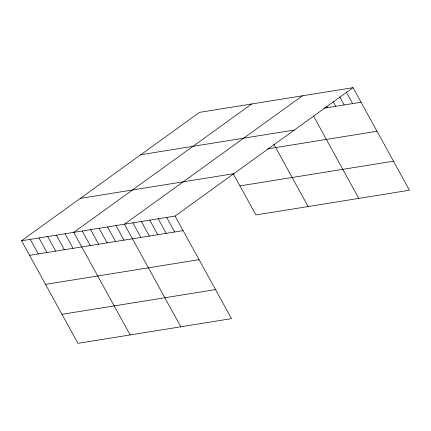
<?xml version="1.0" encoding="UTF-8"?>
<svg xmlns="http://www.w3.org/2000/svg" width="431" height="431" viewBox="0 0 431 431"><rect width="100%" height="100%" fill="white"/><g stroke="black" fill="none" stroke-linecap="round" stroke-linejoin="round"><path stroke-width="0.65" d="M21.55 240.757L175.099 216.055L231.495 318.638L77.946 343.34L21.55 240.757L199.505 112.362L353.054 87.66L409.45 190.243L255.901 214.945L233.483 174.167M251.709 103.963L73.755 232.357L130.151 334.941M302.384 95.811L124.43 224.206L180.826 326.79M175.099 216.055L353.054 87.66M324.037 108.192L361.065 102.233M140.781 154.729L294.33 130.027M267.613 148.878L377.033 131.277M80.274 198.384L233.823 173.682M239.932 185.901L393.481 161.199M29.561 255.335L183.11 230.633M45.53 284.374L199.079 259.672M61.978 314.301L215.527 289.6M346.212 91.932L352.623 103.591M339.687 96.786L344.175 104.954M333.168 101.646L335.733 106.312M326.644 106.505L327.285 107.669M313.59 116.192L358.781 198.395M273.777 144.094L308.106 206.546M166.652 217.413L174.668 231.991M158.209 218.776L166.221 233.349M149.762 220.133L157.778 234.706M141.32 221.491L149.331 236.064M132.872 222.849L140.889 237.427M115.982 225.564L123.999 240.142M107.54 226.927L115.551 241.5M99.092 228.285L107.103 242.858M90.645 229.642L98.661 244.215M82.202 231L90.214 245.578M65.054 233.758L73.071 248.337M56.353 235.159L64.37 249.732M47.652 236.56L55.669 251.133M38.952 237.96L46.968 252.534M30.251 239.356L38.262 253.934"/></g></svg>
